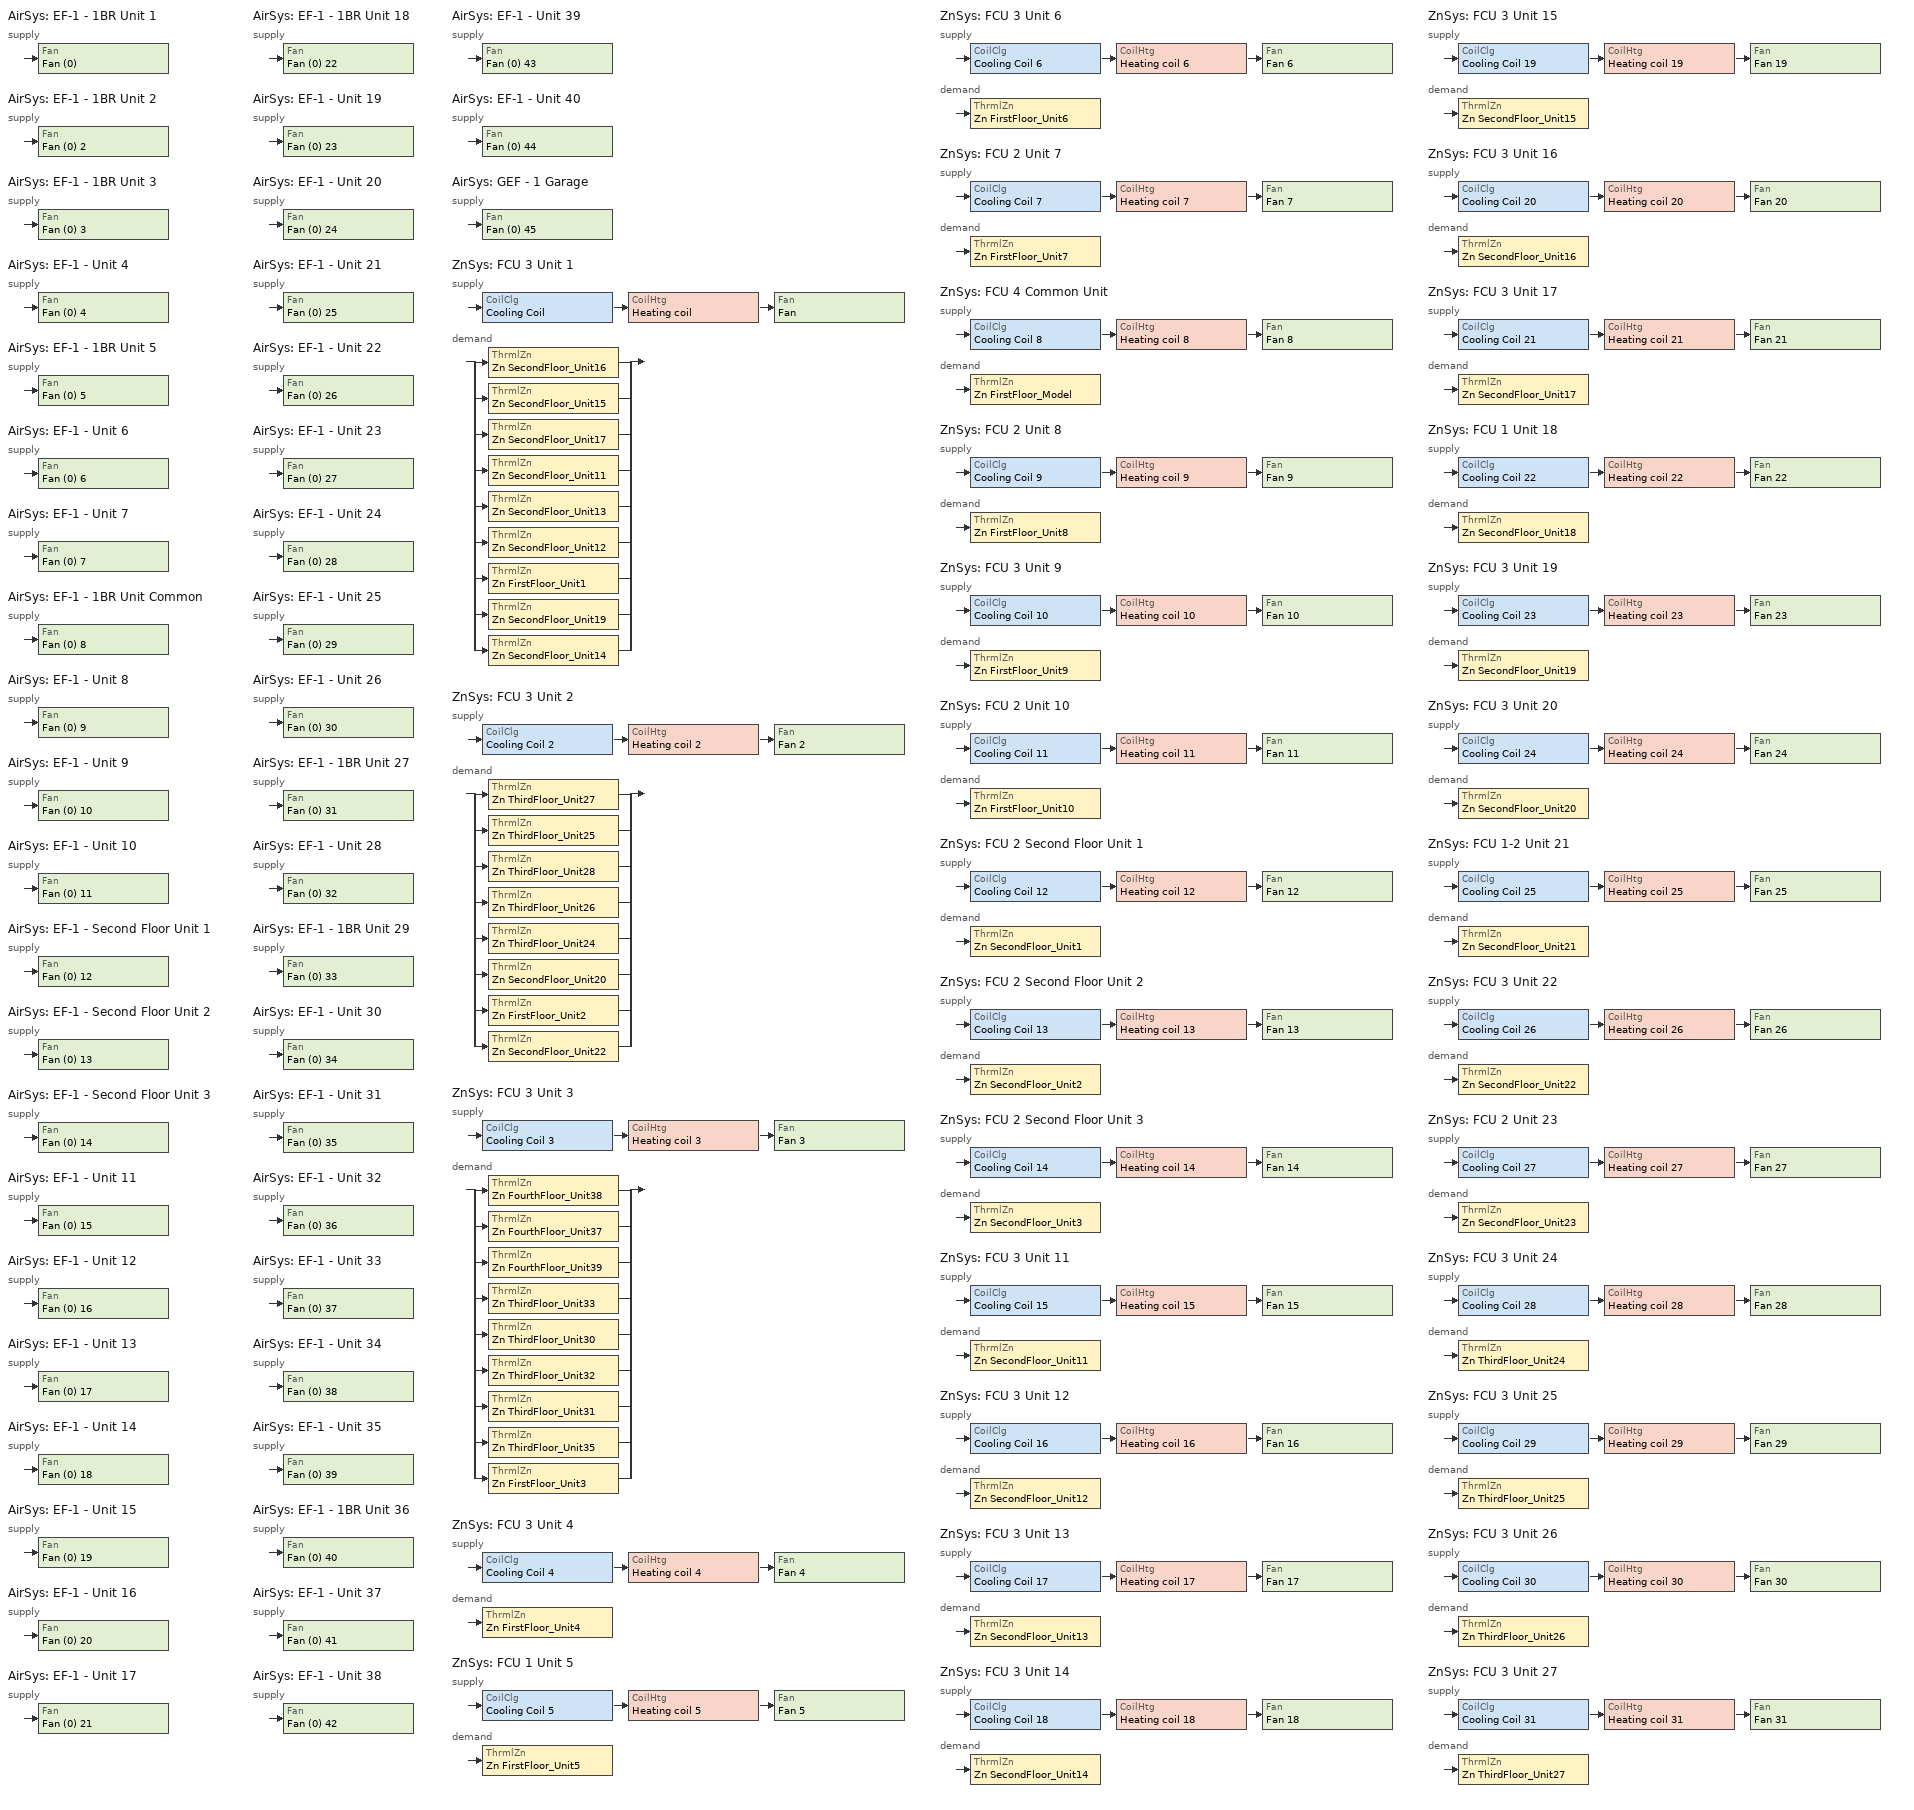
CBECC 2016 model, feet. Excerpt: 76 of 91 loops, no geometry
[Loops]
AirSys 'EF-1 - 1BR Unit 1'
 supply: Fan 'Fan (0)'
AirSys 'EF-1 - 1BR Unit 2'
 supply: Fan 'Fan (0) 2'
AirSys 'EF-1 - 1BR Unit 3'
 supply: Fan 'Fan (0) 3'
AirSys 'EF-1 - Unit 4'
 supply: Fan 'Fan (0) 4'
AirSys 'EF-1 - 1BR Unit 5'
 supply: Fan 'Fan (0) 5'
AirSys 'EF-1 - Unit 6'
 supply: Fan 'Fan (0) 6'
AirSys 'EF-1 - Unit 7'
 supply: Fan 'Fan (0) 7'
AirSys 'EF-1 - 1BR Unit Common'
 supply: Fan 'Fan (0) 8'
AirSys 'EF-1 - Unit 8'
 supply: Fan 'Fan (0) 9'
AirSys 'EF-1 - Unit 9'
 supply: Fan 'Fan (0) 10'
AirSys 'EF-1 - Unit 10'
 supply: Fan 'Fan (0) 11'
AirSys 'EF-1 - Second Floor Unit 1'
 supply: Fan 'Fan (0) 12'
AirSys 'EF-1 - Second Floor Unit 2'
 supply: Fan 'Fan (0) 13'
AirSys 'EF-1 - Second Floor Unit 3'
 supply: Fan 'Fan (0) 14'
AirSys 'EF-1 - Unit 11'
 supply: Fan 'Fan (0) 15'
AirSys 'EF-1 - Unit 12'
 supply: Fan 'Fan (0) 16'
AirSys 'EF-1 - Unit 13'
 supply: Fan 'Fan (0) 17'
AirSys 'EF-1 - Unit 14'
 supply: Fan 'Fan (0) 18'
AirSys 'EF-1 - Unit 15'
 supply: Fan 'Fan (0) 19'
AirSys 'EF-1 - Unit 16'
 supply: Fan 'Fan (0) 20'
AirSys 'EF-1 - Unit 17'
 supply: Fan 'Fan (0) 21'
AirSys 'EF-1 - 1BR Unit 18'
 supply: Fan 'Fan (0) 22'
AirSys 'EF-1 - Unit 19'
 supply: Fan 'Fan (0) 23'
AirSys 'EF-1 - Unit 20'
 supply: Fan 'Fan (0) 24'
AirSys 'EF-1 - Unit 21'
 supply: Fan 'Fan (0) 25'
AirSys 'EF-1 - Unit 22'
 supply: Fan 'Fan (0) 26'
AirSys 'EF-1 - Unit 23'
 supply: Fan 'Fan (0) 27'
AirSys 'EF-1 - Unit 24'
 supply: Fan 'Fan (0) 28'
AirSys 'EF-1 - Unit 25'
 supply: Fan 'Fan (0) 29'
AirSys 'EF-1 - Unit 26'
 supply: Fan 'Fan (0) 30'
AirSys 'EF-1 - 1BR Unit 27'
 supply: Fan 'Fan (0) 31'
AirSys 'EF-1 - Unit 28'
 supply: Fan 'Fan (0) 32'
AirSys 'EF-1 - 1BR Unit 29'
 supply: Fan 'Fan (0) 33'
AirSys 'EF-1 - Unit 30'
 supply: Fan 'Fan (0) 34'
AirSys 'EF-1 - Unit 31'
 supply: Fan 'Fan (0) 35'
AirSys 'EF-1 - Unit 32'
 supply: Fan 'Fan (0) 36'
AirSys 'EF-1 - Unit 33'
 supply: Fan 'Fan (0) 37'
AirSys 'EF-1 - Unit 34'
 supply: Fan 'Fan (0) 38'
AirSys 'EF-1 - Unit 35'
 supply: Fan 'Fan (0) 39'
AirSys 'EF-1 - 1BR Unit 36'
 supply: Fan 'Fan (0) 40'
AirSys 'EF-1 - Unit 37'
 supply: Fan 'Fan (0) 41'
AirSys 'EF-1 - Unit 38'
 supply: Fan 'Fan (0) 42'
AirSys 'EF-1 - Unit 39'
 supply: Fan 'Fan (0) 43'
AirSys 'EF-1 - Unit 40'
 supply: Fan 'Fan (0) 44'
AirSys 'GEF - 1 Garage'
 supply: Fan 'Fan (0) 45'
ZnSys 'FCU 3 Unit 1'
 supply: CoilClg 'Cooling Coil' > CoilHtg 'Heating coil' > Fan 'Fan'
 demand: split
  | ThrmlZn 'Zn SecondFloor_Unit16'
  | ThrmlZn 'Zn SecondFloor_Unit15'
  | ThrmlZn 'Zn SecondFloor_Unit17'
  | ThrmlZn 'Zn SecondFloor_Unit11'
  | ThrmlZn 'Zn SecondFloor_Unit13'
  | ThrmlZn 'Zn SecondFloor_Unit12'
  | ThrmlZn 'Zn FirstFloor_Unit1'
  | ThrmlZn 'Zn SecondFloor_Unit19'
  | ThrmlZn 'Zn SecondFloor_Unit14'
ZnSys 'FCU 3 Unit 2'
 supply: CoilClg 'Cooling Coil 2' > CoilHtg 'Heating coil 2' > Fan 'Fan 2'
 demand: split
  | ThrmlZn 'Zn ThirdFloor_Unit27'
  | ThrmlZn 'Zn ThirdFloor_Unit25'
  | ThrmlZn 'Zn ThirdFloor_Unit28'
  | ThrmlZn 'Zn ThirdFloor_Unit26'
  | ThrmlZn 'Zn ThirdFloor_Unit24'
  | ThrmlZn 'Zn SecondFloor_Unit20'
  | ThrmlZn 'Zn FirstFloor_Unit2'
  | ThrmlZn 'Zn SecondFloor_Unit22'
ZnSys 'FCU 3 Unit 3'
 supply: CoilClg 'Cooling Coil 3' > CoilHtg 'Heating coil 3' > Fan 'Fan 3'
 demand: split
  | ThrmlZn 'Zn FourthFloor_Unit38'
  | ThrmlZn 'Zn FourthFloor_Unit37'
  | ThrmlZn 'Zn FourthFloor_Unit39'
  | ThrmlZn 'Zn ThirdFloor_Unit33'
  | ThrmlZn 'Zn ThirdFloor_Unit30'
  | ThrmlZn 'Zn ThirdFloor_Unit32'
  | ThrmlZn 'Zn ThirdFloor_Unit31'
  | ThrmlZn 'Zn ThirdFloor_Unit35'
  | ThrmlZn 'Zn FirstFloor_Unit3'
ZnSys 'FCU 3 Unit 4'
 supply: CoilClg 'Cooling Coil 4' > CoilHtg 'Heating coil 4' > Fan 'Fan 4'
 demand: ThrmlZn 'Zn FirstFloor_Unit4'
ZnSys 'FCU 1 Unit 5'
 supply: CoilClg 'Cooling Coil 5' > CoilHtg 'Heating coil 5' > Fan 'Fan 5'
 demand: ThrmlZn 'Zn FirstFloor_Unit5'
ZnSys 'FCU 3 Unit 6'
 supply: CoilClg 'Cooling Coil 6' > CoilHtg 'Heating coil 6' > Fan 'Fan 6'
 demand: ThrmlZn 'Zn FirstFloor_Unit6'
ZnSys 'FCU 2 Unit 7'
 supply: CoilClg 'Cooling Coil 7' > CoilHtg 'Heating coil 7' > Fan 'Fan 7'
 demand: ThrmlZn 'Zn FirstFloor_Unit7'
ZnSys 'FCU 4 Common Unit'
 supply: CoilClg 'Cooling Coil 8' > CoilHtg 'Heating coil 8' > Fan 'Fan 8'
 demand: ThrmlZn 'Zn FirstFloor_Model'
ZnSys 'FCU 2 Unit 8'
 supply: CoilClg 'Cooling Coil 9' > CoilHtg 'Heating coil 9' > Fan 'Fan 9'
 demand: ThrmlZn 'Zn FirstFloor_Unit8'
ZnSys 'FCU 3 Unit 9'
 supply: CoilClg 'Cooling Coil 10' > CoilHtg 'Heating coil 10' > Fan 'Fan 10'
 demand: ThrmlZn 'Zn FirstFloor_Unit9'
ZnSys 'FCU 2 Unit 10'
 supply: CoilClg 'Cooling Coil 11' > CoilHtg 'Heating coil 11' > Fan 'Fan 11'
 demand: ThrmlZn 'Zn FirstFloor_Unit10'
ZnSys 'FCU 2 Second Floor Unit 1'
 supply: CoilClg 'Cooling Coil 12' > CoilHtg 'Heating coil 12' > Fan 'Fan 12'
 demand: ThrmlZn 'Zn SecondFloor_Unit1'
ZnSys 'FCU 2 Second Floor Unit 2'
 supply: CoilClg 'Cooling Coil 13' > CoilHtg 'Heating coil 13' > Fan 'Fan 13'
 demand: ThrmlZn 'Zn SecondFloor_Unit2'
ZnSys 'FCU 2 Second Floor Unit 3'
 supply: CoilClg 'Cooling Coil 14' > CoilHtg 'Heating coil 14' > Fan 'Fan 14'
 demand: ThrmlZn 'Zn SecondFloor_Unit3'
ZnSys 'FCU 3 Unit 11'
 supply: CoilClg 'Cooling Coil 15' > CoilHtg 'Heating coil 15' > Fan 'Fan 15'
 demand: ThrmlZn 'Zn SecondFloor_Unit11'
ZnSys 'FCU 3 Unit 12'
 supply: CoilClg 'Cooling Coil 16' > CoilHtg 'Heating coil 16' > Fan 'Fan 16'
 demand: ThrmlZn 'Zn SecondFloor_Unit12'
ZnSys 'FCU 3 Unit 13'
 supply: CoilClg 'Cooling Coil 17' > CoilHtg 'Heating coil 17' > Fan 'Fan 17'
 demand: ThrmlZn 'Zn SecondFloor_Unit13'
ZnSys 'FCU 3 Unit 14'
 supply: CoilClg 'Cooling Coil 18' > CoilHtg 'Heating coil 18' > Fan 'Fan 18'
 demand: ThrmlZn 'Zn SecondFloor_Unit14'
ZnSys 'FCU 3 Unit 15'
 supply: CoilClg 'Cooling Coil 19' > CoilHtg 'Heating coil 19' > Fan 'Fan 19'
 demand: ThrmlZn 'Zn SecondFloor_Unit15'
ZnSys 'FCU 3 Unit 16'
 supply: CoilClg 'Cooling Coil 20' > CoilHtg 'Heating coil 20' > Fan 'Fan 20'
 demand: ThrmlZn 'Zn SecondFloor_Unit16'
ZnSys 'FCU 3 Unit 17'
 supply: CoilClg 'Cooling Coil 21' > CoilHtg 'Heating coil 21' > Fan 'Fan 21'
 demand: ThrmlZn 'Zn SecondFloor_Unit17'
ZnSys 'FCU 1 Unit 18'
 supply: CoilClg 'Cooling Coil 22' > CoilHtg 'Heating coil 22' > Fan 'Fan 22'
 demand: ThrmlZn 'Zn SecondFloor_Unit18'
ZnSys 'FCU 3 Unit 19'
 supply: CoilClg 'Cooling Coil 23' > CoilHtg 'Heating coil 23' > Fan 'Fan 23'
 demand: ThrmlZn 'Zn SecondFloor_Unit19'
ZnSys 'FCU 3 Unit 20'
 supply: CoilClg 'Cooling Coil 24' > CoilHtg 'Heating coil 24' > Fan 'Fan 24'
 demand: ThrmlZn 'Zn SecondFloor_Unit20'
ZnSys 'FCU 1-2 Unit 21'
 supply: CoilClg 'Cooling Coil 25' > CoilHtg 'Heating coil 25' > Fan 'Fan 25'
 demand: ThrmlZn 'Zn SecondFloor_Unit21'
ZnSys 'FCU 3 Unit 22'
 supply: CoilClg 'Cooling Coil 26' > CoilHtg 'Heating coil 26' > Fan 'Fan 26'
 demand: ThrmlZn 'Zn SecondFloor_Unit22'
ZnSys 'FCU 2 Unit 23'
 supply: CoilClg 'Cooling Coil 27' > CoilHtg 'Heating coil 27' > Fan 'Fan 27'
 demand: ThrmlZn 'Zn SecondFloor_Unit23'
ZnSys 'FCU 3 Unit 24'
 supply: CoilClg 'Cooling Coil 28' > CoilHtg 'Heating coil 28' > Fan 'Fan 28'
 demand: ThrmlZn 'Zn ThirdFloor_Unit24'
ZnSys 'FCU 3 Unit 25'
 supply: CoilClg 'Cooling Coil 29' > CoilHtg 'Heating coil 29' > Fan 'Fan 29'
 demand: ThrmlZn 'Zn ThirdFloor_Unit25'
ZnSys 'FCU 3 Unit 26'
 supply: CoilClg 'Cooling Coil 30' > CoilHtg 'Heating coil 30' > Fan 'Fan 30'
 demand: ThrmlZn 'Zn ThirdFloor_Unit26'
ZnSys 'FCU 3 Unit 27'
 supply: CoilClg 'Cooling Coil 31' > CoilHtg 'Heating coil 31' > Fan 'Fan 31'
 demand: ThrmlZn 'Zn ThirdFloor_Unit27'
[AirSys] Status=New; Type=Exhaust; FanCtrl=Continuous; NightCycleFanCtrl=CycleOnCallAnyZone; Cnt=1; FanPos=DrawThrough; OptStart=0; ClgCtrl=NoSATControl; ExhOperMode=DecoupledFromSystem; IsComplexSys=1; HERSDuctReq=0; HERSDuctTested=0; NRCAMch02A=0; NRCAMch03A=0; NRCAMch04H=0; NRCAMch05A=0; NRCAMch06A=0; NRCAMch07A=0; NRCAMch08A=0; NRCAMch10A=0; NRCAMch11A=0; NRCAMch12A=0; NRCAMch13A=0; NRCAMch14A=0; NRCAMch16A=0; NRCAMch18A=0
Name | ExhSysType | ExhCtrlMthd
EF-1 - 1BR Unit 1; EF-1 - 1BR Unit 2; EF-1 - 1BR Unit 3; EF-1 - Unit 4; EF-1 - 1BR Unit 5; EF-1 - Unit 6; EF-1 - Unit 7; EF-1 - 1BR Unit Common; EF-1 - Unit 8; EF-1 - Unit 9; EF-1 - Unit 10; EF-1 - Second Floor Unit 1; EF-1 - Second Floor Unit 2; EF-1 - Second Floor Unit 3; EF-1 - Unit 11; EF-1 - Unit 12; EF-1 - Unit 13; EF-1 - Unit 14; EF-1 - Unit 15; EF-1 - Unit 16; EF-1 - Unit 17; EF-1 - 1BR Unit 18; EF-1 - Unit 19; EF-1 - Unit 20; EF-1 - Unit 21; EF-1 - Unit 22; EF-1 - Unit 23; EF-1 - Unit 24; EF-1 - Unit 25; EF-1 - Unit 26; EF-1 - 1BR Unit 27; EF-1 - Unit 28; EF-1 - 1BR Unit 29; EF-1 - Unit 30; EF-1 - Unit 31; EF-1 - Unit 32; EF-1 - Unit 33; EF-1 - Unit 34; EF-1 - Unit 35; EF-1 - 1BR Unit 36; EF-1 - Unit 37; EF-1 - Unit 38; EF-1 - Unit 39; EF-1 - Unit 40 | General | ConstantFlowConstantSpeedFan
GEF - 1 Garage | ParkingGarage | COControl
[AirSeg] Type=Exhaust; Path=NotApplicable
Name | Sys
EA | EF-1 - 1BR Unit 1
EA 2 | EF-1 - 1BR Unit 2
EA 3 | EF-1 - 1BR Unit 3
EA 4 | EF-1 - Unit 4
EA 5 | EF-1 - 1BR Unit 5
EA 6 | EF-1 - Unit 6
EA 7 | EF-1 - Unit 7
EA 8 | EF-1 - 1BR Unit Common
EA 9 | EF-1 - Unit 8
EA 10 | EF-1 - Unit 9
EA 11 | EF-1 - Unit 10
EA 12 | EF-1 - Second Floor Unit 1
EA 13 | EF-1 - Second Floor Unit 2
EA 14 | EF-1 - Second Floor Unit 3
EA 15 | EF-1 - Unit 11
EA 16 | EF-1 - Unit 12
EA 17 | EF-1 - Unit 13
EA 18 | EF-1 - Unit 14
EA 19 | EF-1 - Unit 15
EA 20 | EF-1 - Unit 16
EA 21 | EF-1 - Unit 17
EA 22 | EF-1 - 1BR Unit 18
EA 23 | EF-1 - Unit 19
EA 24 | EF-1 - Unit 20
EA 25 | EF-1 - Unit 21
EA 26 | EF-1 - Unit 22
EA 27 | EF-1 - Unit 23
EA 28 | EF-1 - Unit 24
EA 29 | EF-1 - Unit 25
EA 30 | EF-1 - Unit 26
EA 31 | EF-1 - 1BR Unit 27
EA 32 | EF-1 - Unit 28
EA 33 | EF-1 - 1BR Unit 29
EA 34 | EF-1 - Unit 30
EA 35 | EF-1 - Unit 31
EA 36 | EF-1 - Unit 32
EA 37 | EF-1 - Unit 33
EA 38 | EF-1 - Unit 34
EA 39 | EF-1 - Unit 35
EA 40 | EF-1 - 1BR Unit 36
EA 41 | EF-1 - Unit 37
EA 42 | EF-1 - Unit 38
EA 43 | EF-1 - Unit 39
EA 44 | EF-1 - Unit 40
EA 45 | GEF - 1 Garage
[Fan] ModelingMthd=StaticPressure; MtrType=Open; MtrPoleCnt=4; MtrPos=InAirStream
Name | Sys | CtrlMthd | Class | FlowCap | FlowEff | TotStaticPress | MtrHP | MtrEff | CentType
Fan (0) | EF-1 - 1BR Unit 1 | ConstantVolume | Axial | 50 | 0.5 | 0.1 | 0.083 | 0.855
Fan (0) 2 | EF-1 - 1BR Unit 2 | ConstantVolume | Axial | 50 | 0.5 | 0.1 | 0.083 | 0.855
Fan (0) 3 | EF-1 - 1BR Unit 3 | ConstantVolume | Axial | 50 | 0.5 | 0.1 | 0.083 | 0.855
Fan (0) 4 | EF-1 - Unit 4 | ConstantVolume | Axial | 100 | 0.5 | 0.1 | 0.083 | 0.855
Fan (0) 5 | EF-1 - 1BR Unit 5 | ConstantVolume | Axial | 50 | 0.5 | 0.1 | 0.083 | 0.855
Fan (0) 6 | EF-1 - Unit 6 | ConstantVolume | Axial | 100 | 0.5 | 0.1 | 0.083 | 0.855
Fan (0) 7 | EF-1 - Unit 7 | ConstantVolume | Axial | 100 | 0.5 | 0.1 | 0.083 | 0.855
Fan (0) 8 | EF-1 - 1BR Unit Common | ConstantVolume | Axial | 50 | 0.5 | 0.1 | 0.083 | 0.855
Fan (0) 9 | EF-1 - Unit 8 | ConstantVolume | Axial | 100 | 0.5 | 0.1 | 0.083 | 0.855
Fan (0) 10 | EF-1 - Unit 9 | ConstantVolume | Axial | 100 | 0.5 | 0.1 | 0.083 | 0.855
Fan (0) 11 | EF-1 - Unit 10 | ConstantVolume | Axial | 100 | 0.5 | 0.1 | 0.083 | 0.855
Fan (0) 12 | EF-1 - Second Floor Unit 1 | ConstantVolume | Axial | 100 | 0.5 | 0.1 | 0.083 | 0.855
Fan (0) 13 | EF-1 - Second Floor Unit 2 | ConstantVolume | Axial | 100 | 0.5 | 0.1 | 0.083 | 0.855
Fan (0) 14 | EF-1 - Second Floor Unit 3 | ConstantVolume | Axial | 100 | 0.5 | 0.1 | 0.083 | 0.855
Fan (0) 15 | EF-1 - Unit 11 | ConstantVolume | Axial | 100 | 0.5 | 0.1 | 0.083 | 0.855
Fan (0) 16 | EF-1 - Unit 12 | ConstantVolume | Axial | 100 | 0.5 | 0.1 | 0.083 | 0.855
Fan (0) 17 | EF-1 - Unit 13 | ConstantVolume | Axial | 100 | 0.5 | 0.1 | 0.083 | 0.855
Fan (0) 18 | EF-1 - Unit 14 | ConstantVolume | Axial | 100 | 0.5 | 0.1 | 0.083 | 0.855
Fan (0) 19 | EF-1 - Unit 15 | ConstantVolume | Axial | 100 | 0.5 | 0.1 | 0.083 | 0.855
Fan (0) 20 | EF-1 - Unit 16 | ConstantVolume | Axial | 100 | 0.5 | 0.1 | 0.083 | 0.855
Fan (0) 21 | EF-1 - Unit 17 | ConstantVolume | Axial | 100 | 0.5 | 0.1 | 0.083 | 0.855
Fan (0) 22 | EF-1 - 1BR Unit 18 | ConstantVolume | Axial | 50 | 0.5 | 0.1 | 0.083 | 0.855
Fan (0) 23 | EF-1 - Unit 19 | ConstantVolume | Axial | 100 | 0.5 | 0.1 | 0.083 | 0.855
Fan (0) 24 | EF-1 - Unit 20 | ConstantVolume | Axial | 100 | 0.5 | 0.1 | 0.083 | 0.855
Fan (0) 25 | EF-1 - Unit 21 | ConstantVolume | Axial | 100 | 0.5 | 0.1 | 0.083 | 0.855
Fan (0) 26 | EF-1 - Unit 22 | ConstantVolume | Axial | 100 | 0.5 | 0.1 | 0.083 | 0.855
Fan (0) 27 | EF-1 - Unit 23 | ConstantVolume | Axial | 100 | 0.5 | 0.1 | 0.083 | 0.855
Fan (0) 28 | EF-1 - Unit 24 | ConstantVolume | Axial | 100 | 0.5 | 0.1 | 0.083 | 0.855
Fan (0) 29 | EF-1 - Unit 25 | ConstantVolume | Axial | 100 | 0.5 | 0.1 | 0.083 | 0.855
Fan (0) 30 | EF-1 - Unit 26 | ConstantVolume | Axial | 100 | 0.5 | 0.1 | 0.083 | 0.855
Fan (0) 31 | EF-1 - 1BR Unit 27 | ConstantVolume | Axial | 50 | 0.5 | 0.1 | 0.083 | 0.855
Fan (0) 32 | EF-1 - Unit 28 | ConstantVolume | Axial | 100 | 0.5 | 0.1 | 0.083 | 0.855
Fan (0) 33 | EF-1 - 1BR Unit 29 | ConstantVolume | Axial | 50 | 0.5 | 0.1 | 0.083 | 0.855
Fan (0) 34 | EF-1 - Unit 30 | ConstantVolume | Axial | 100 | 0.5 | 0.1 | 0.083 | 0.855
Fan (0) 35 | EF-1 - Unit 31 | ConstantVolume | Axial | 100 | 0.5 | 0.1 | 0.083 | 0.855
Fan (0) 36 | EF-1 - Unit 32 | ConstantVolume | Axial | 100 | 0.5 | 0.1 | 0.083 | 0.855
Fan (0) 37 | EF-1 - Unit 33 | ConstantVolume | Axial | 100 | 0.5 | 0.1 | 0.083 | 0.855
Fan (0) 38 | EF-1 - Unit 34 | ConstantVolume | Axial | 100 | 0.5 | 0.1 | 0.083 | 0.855
Fan (0) 39 | EF-1 - Unit 35 | ConstantVolume | Axial | 100 | 0.5 | 0.1 | 0.083 | 0.855
Fan (0) 40 | EF-1 - 1BR Unit 36 | ConstantVolume | Axial | 50 | 0.5 | 0.1 | 0.083 | 0.855
Fan (0) 41 | EF-1 - Unit 37 | ConstantVolume | Axial | 100 | 0.5 | 0.1 | 0.083 | 0.855
Fan (0) 42 | EF-1 - Unit 38 | ConstantVolume | Axial | 100 | 0.5 | 0.1 | 0.083 | 0.855
Fan (0) 43 | EF-1 - Unit 39 | ConstantVolume | Axial | 100 | 0.5 | 0.1 | 0.083 | 0.855
Fan (0) 44 | EF-1 - Unit 40 | ConstantVolume | Axial | 100 | 0.5 | 0.1 | 0.083 | 0.855
Fan (0) 45 | GEF - 1 Garage | VariableSpeedDrive | Centrifugal | 18000 | 0.6 | 0.7 | 5 | 0.895 | AirFoil
Fan | FCU 3 Unit 1 | ConstantVolume | Centrifugal | 675 | 0.5 | 0.3 | 0.083 | 0.855 | AirFoil
Fan 2 | FCU 3 Unit 2 | ConstantVolume | Centrifugal | 675 | 0.5 | 0.3 | 0.083 | 0.855 | AirFoil
Fan 3 | FCU 3 Unit 3 | ConstantVolume | Centrifugal | 675 | 0.5 | 0.3 | 0.083 | 0.855 | AirFoil
Fan 4 | FCU 3 Unit 4 | ConstantVolume | Centrifugal | 675 | 0.5 | 0.3 | 0.083 | 0.855 | AirFoil
Fan 5 | FCU 1 Unit 5 | ConstantVolume | Centrifugal | 340 | 0.5 | 0.2 | 0.083 | 0.855 | AirFoil
Fan 6 | FCU 3 Unit 6 | ConstantVolume | Centrifugal | 675 | 0.5 | 0.3 | 0.083 | 0.855 | AirFoil
Fan 7 | FCU 2 Unit 7 | ConstantVolume | Centrifugal | 400 | 0.5 | 0.2 | 0.083 | 0.855 | AirFoil
Fan 8 | FCU 4 Common Unit | ConstantVolume | Centrifugal | 800 | 0.5 | 0.3 | 0.083 | 0.855 | AirFoil
Fan 9 | FCU 2 Unit 8 | ConstantVolume | Centrifugal | 400 | 0.5 | 0.2 | 0.083 | 0.855 | AirFoil
Fan 10 | FCU 3 Unit 9 | ConstantVolume | Centrifugal | 675 | 0.5 | 0.3 | 0.083 | 0.855 | AirFoil
Fan 11 | FCU 2 Unit 10 | ConstantVolume | Centrifugal | 400 | 0.5 | 0.2 | 0.083 | 0.855 | AirFoil
Fan 12 | FCU 2 Second Floor Unit 1 | ConstantVolume | Centrifugal | 400 | 0.5 | 0.2 | 0.083 | 0.855 | AirFoil
Fan 13 | FCU 2 Second Floor Unit 2 | ConstantVolume | Centrifugal | 400 | 0.5 | 0.2 | 0.083 | 0.855 | AirFoil
Fan 14 | FCU 2 Second Floor Unit 3 | ConstantVolume | Centrifugal | 400 | 0.5 | 0.2 | 0.083 | 0.855 | AirFoil
Fan 15 | FCU 3 Unit 11 | ConstantVolume | Centrifugal | 675 | 0.5 | 0.3 | 0.083 | 0.855 | AirFoil
Fan 16 | FCU 3 Unit 12 | ConstantVolume | Centrifugal | 675 | 0.5 | 0.3 | 0.083 | 0.855 | AirFoil
Fan 17 | FCU 3 Unit 13 | ConstantVolume | Centrifugal | 675 | 0.5 | 0.3 | 0.083 | 0.855 | AirFoil
Fan 18 | FCU 3 Unit 14 | ConstantVolume | Centrifugal | 675 | 0.5 | 0.3 | 0.083 | 0.855 | AirFoil
Fan 19 | FCU 3 Unit 15 | ConstantVolume | Centrifugal | 675 | 0.5 | 0.3 | 0.083 | 0.855 | AirFoil
Fan 20 | FCU 3 Unit 16 | ConstantVolume | Centrifugal | 675 | 0.5 | 0.3 | 0.083 | 0.855 | AirFoil
Fan 21 | FCU 3 Unit 17 | ConstantVolume | Centrifugal | 675 | 0.5 | 0.3 | 0.083 | 0.855 | AirFoil
Fan 22 | FCU 1 Unit 18 | ConstantVolume | Centrifugal | 340 | 0.5 | 0.2 | 0.083 | 0.855 | AirFoil
Fan 23 | FCU 3 Unit 19 | ConstantVolume | Centrifugal | 675 | 0.5 | 0.3 | 0.083 | 0.855 | AirFoil
Fan 24 | FCU 3 Unit 20 | ConstantVolume | Centrifugal | 675 | 0.5 | 0.3 | 0.083 | 0.855 | AirFoil
Fan 25 | FCU 1-2 Unit 21 | ConstantVolume | Centrifugal | 740 | 0.5 | 0.2 | 0.083 | 0.855 | AirFoil
Fan 26 | FCU 3 Unit 22 | ConstantVolume | Centrifugal | 675 | 0.5 | 0.3 | 0.083 | 0.855 | AirFoil
Fan 27 | FCU 2 Unit 23 | ConstantVolume | Centrifugal | 400 | 0.5 | 0.2 | 0.083 | 0.855 | AirFoil
Fan 28 | FCU 3 Unit 24 | ConstantVolume | Centrifugal | 675 | 0.5 | 0.3 | 0.083 | 0.855 | AirFoil
Fan 29 | FCU 3 Unit 25 | ConstantVolume | Centrifugal | 675 | 0.5 | 0.3 | 0.083 | 0.855 | AirFoil
Fan 30 | FCU 3 Unit 26 | ConstantVolume | Centrifugal | 675 | 0.5 | 0.3 | 0.083 | 0.855 | AirFoil
Fan 31 | FCU 3 Unit 27 | ConstantVolume | Centrifugal | 675 | 0.5 | 0.3 | 0.083 | 0.855 | AirFoil
[ZnSys] Status=New; Type=SZHP; SubType=Split1Phase; Cnt=1; ClgDsgnSupAirTemp=54; HtgDsgnSupAirTemp=85; IsComplexSys=0; DuctIns=0; DuctLctn=Conditioned; HERSDuctReq=0; HERSDuctTested=0; NRCAMch02A=0; NRCAMch06A=0; NRCAMch07A=0; NRCAMch08A=0; NRCAMch10A=0; NRCAMch11A=0; NRCAMch12A=0; NRCAMch13A=0; NRCAMch14A=0; NRCAMch16A=0; NRCAMch18A=0
Name | FanCtrl
FCU 3 Unit 1; FCU 3 Unit 2; FCU 3 Unit 3; FCU 4 Common Unit | Continuous
FCU 3 Unit 4; FCU 1 Unit 5; FCU 3 Unit 6; FCU 2 Unit 7; FCU 2 Unit 8; FCU 3 Unit 9; FCU 2 Unit 10; FCU 2 Second Floor Unit 1; FCU 2 Second Floor Unit 2; FCU 2 Second Floor Unit 3; FCU 3 Unit 11; FCU 3 Unit 12; FCU 3 Unit 13; FCU 3 Unit 14; FCU 3 Unit 15; FCU 3 Unit 16; FCU 3 Unit 17; FCU 1 Unit 18; FCU 3 Unit 19; FCU 3 Unit 20; FCU 1-2 Unit 21; FCU 3 Unit 22; FCU 2 Unit 23; FCU 3 Unit 24; FCU 3 Unit 25; FCU 3 Unit 26; FCU 3 Unit 27 | Cycling
[CoilClg] Type=DirectExpansion; FuelSrc=Electric; NumClgStages=1; BypassMinEffCheck=0; CndsrType=Air
Name | Sys | CapTotGrossRtd | CapTotNetRtd | DXSEER | DXEER
Cooling Coil | FCU 3 Unit 1 | 18779.8 | 18000 | 18.5 | 12.5
Cooling Coil 2 | FCU 3 Unit 2 | 18779.8 | 18000 | 18.5 | 12.5
Cooling Coil 3 | FCU 3 Unit 3 | 18779.8 | 18000 | 18.5 | 12.5
Cooling Coil 4 | FCU 3 Unit 4 | 18779.8 | 18000 | 18.5 | 12.5
Cooling Coil 5 | FCU 1 Unit 5 | 9389.91 | 9000 | 17.8 | 11.1
Cooling Coil 6 | FCU 3 Unit 6 | 18779.8 | 18000 | 18.5 | 12.5
Cooling Coil 7 | FCU 2 Unit 7 | 12519.9 | 12000 | 19.4 | 11.6
Cooling Coil 8 | FCU 4 Common Unit | 31299.7 | 30000 | 18.6 | 12.5
Cooling Coil 9 | FCU 2 Unit 8 | 12519.9 | 12000 | 19.4 | 11.6
Cooling Coil 10 | FCU 3 Unit 9 | 18779.8 | 18000 | 18.5 | 12.5
Cooling Coil 11 | FCU 2 Unit 10 | 12519.9 | 12000 | 19.4 | 11.6
Cooling Coil 12 | FCU 2 Second Floor Unit 1 | 12519.9 | 12000 | 19.4 | 11.6
Cooling Coil 13 | FCU 2 Second Floor Unit 2 | 12519.9 | 12000 | 19.4 | 11.6
Cooling Coil 14 | FCU 2 Second Floor Unit 3 | 12519.9 | 12000 | 19.4 | 11.6
Cooling Coil 15 | FCU 3 Unit 11 | 18779.8 | 18000 | 18.5 | 12.5
Cooling Coil 16 | FCU 3 Unit 12 | 18779.8 | 18000 | 18.5 | 12.5
Cooling Coil 17 | FCU 3 Unit 13 | 18779.8 | 18000 | 18.5 | 12.5
Cooling Coil 18 | FCU 3 Unit 14 | 18779.8 | 18000 | 18.5 | 12.5
Cooling Coil 19 | FCU 3 Unit 15 | 18779.8 | 18000 | 18.5 | 12.5
Cooling Coil 20 | FCU 3 Unit 16 | 18779.8 | 18000 | 18.5 | 12.5
Cooling Coil 21 | FCU 3 Unit 17 | 18779.8 | 18000 | 18.5 | 12.5
Cooling Coil 22 | FCU 1 Unit 18 | 9389.91 | 9000 | 17.8 | 11.1
Cooling Coil 23 | FCU 3 Unit 19 | 18779.8 | 18000 | 18.5 | 12.5
Cooling Coil 24 | FCU 3 Unit 20 | 18779.8 | 18000 | 18.5 | 12.5
Cooling Coil 25 | FCU 1-2 Unit 21 | 12519.9 | 21000 | 17.8 | 11.1
Cooling Coil 26 | FCU 3 Unit 22 | 18779.8 | 18000 | 18.5 | 12.5
Cooling Coil 27 | FCU 2 Unit 23 | 12519.9 | 12000 | 19.4 | 11.6
Cooling Coil 28 | FCU 3 Unit 24 | 18779.8 | 18000 | 18.5 | 12.5
Cooling Coil 29 | FCU 3 Unit 25 | 18779.8 | 18000 | 18.5 | 12.5
Cooling Coil 30 | FCU 3 Unit 26 | 18779.8 | 18000 | 18.5 | 12.5
Cooling Coil 31 | FCU 3 Unit 27 | 18779.8 | 18000 | 18.5 | 12.5
[CoilHtg] Type=HeatPump; FuelSrc=Electric; CapTotGrossRtd=0; CndsrType=Air; BypassMinEffCheck=0; HtPumpCprsrLockoutTemp=32; HtPumpSuppTemp=-20; HtPumpCrankcaseHtrCap=0; HtPumpCrankcaseCtrlTemp=0; HtPumpDefHtSrc=Electric; HtPumpDefHtrCap=0; HtPumpDefCtrl=OnDemand
Name | Sys | CapTotNetRtd | HtPumpHSPF | HtPumpCOP
Heating coil | FCU 3 Unit 1 | 18000 | 10.3 | 3.8
Heating coil 2 | FCU 3 Unit 2 | 18000 | 10.3 | 3.8
Heating coil 3 | FCU 3 Unit 3 | 18000 | 10.3 | 3.8
Heating coil 4 | FCU 3 Unit 4 | 18000 | 10.3 | 3.8
Heating coil 5 | FCU 1 Unit 5 | 9000 | 10.3 | 4.1
Heating coil 6 | FCU 3 Unit 6 | 18000 | 10.3 | 3.8
Heating coil 7 | FCU 2 Unit 7 | 12000 | 10.6 | 3.7
Heating coil 8 | FCU 4 Common Unit | 30000 | 10 | 3.8
Heating coil 9 | FCU 2 Unit 8 | 12000 | 10.6 | 3.7
Heating coil 10 | FCU 3 Unit 9 | 18000 | 10.3 | 3.8
Heating coil 11 | FCU 2 Unit 10 | 12000 | 10.6 | 3.7
Heating coil 12 | FCU 2 Second Floor Unit 1 | 12000 | 10.6 | 3.7
Heating coil 13 | FCU 2 Second Floor Unit 2 | 12000 | 10.6 | 3.7
Heating coil 14 | FCU 2 Second Floor Unit 3 | 12000 | 10.6 | 3.7
Heating coil 15 | FCU 3 Unit 11 | 18000 | 10.3 | 3.8
Heating coil 16 | FCU 3 Unit 12 | 18000 | 10.3 | 3.8
Heating coil 17 | FCU 3 Unit 13 | 18000 | 10.3 | 3.8
Heating coil 18 | FCU 3 Unit 14 | 18000 | 10.3 | 3.8
Heating coil 19 | FCU 3 Unit 15 | 18000 | 10.3 | 3.8
Heating coil 20 | FCU 3 Unit 16 | 18000 | 10.3 | 3.8
Heating coil 21 | FCU 3 Unit 17 | 18000 | 10.3 | 3.8
Heating coil 22 | FCU 1 Unit 18 | 9000 | 10.3 | 4.1
Heating coil 23 | FCU 3 Unit 19 | 18000 | 10.3 | 3.8
Heating coil 24 | FCU 3 Unit 20 | 18000 | 10.3 | 3.8
Heating coil 25 | FCU 1-2 Unit 21 | 21000 | 10.6 | 3.7
Heating coil 26 | FCU 3 Unit 22 | 18000 | 10.3 | 3.8
Heating coil 27 | FCU 2 Unit 23 | 12000 | 10.6 | 3.7
Heating coil 28 | FCU 3 Unit 24 | 18000 | 10.3 | 3.8
Heating coil 29 | FCU 3 Unit 25 | 18000 | 10.3 | 3.8
Heating coil 30 | FCU 3 Unit 26 | 18000 | 10.3 | 3.8
Heating coil 31 | FCU 3 Unit 27 | 18000 | 10.3 | 3.8
